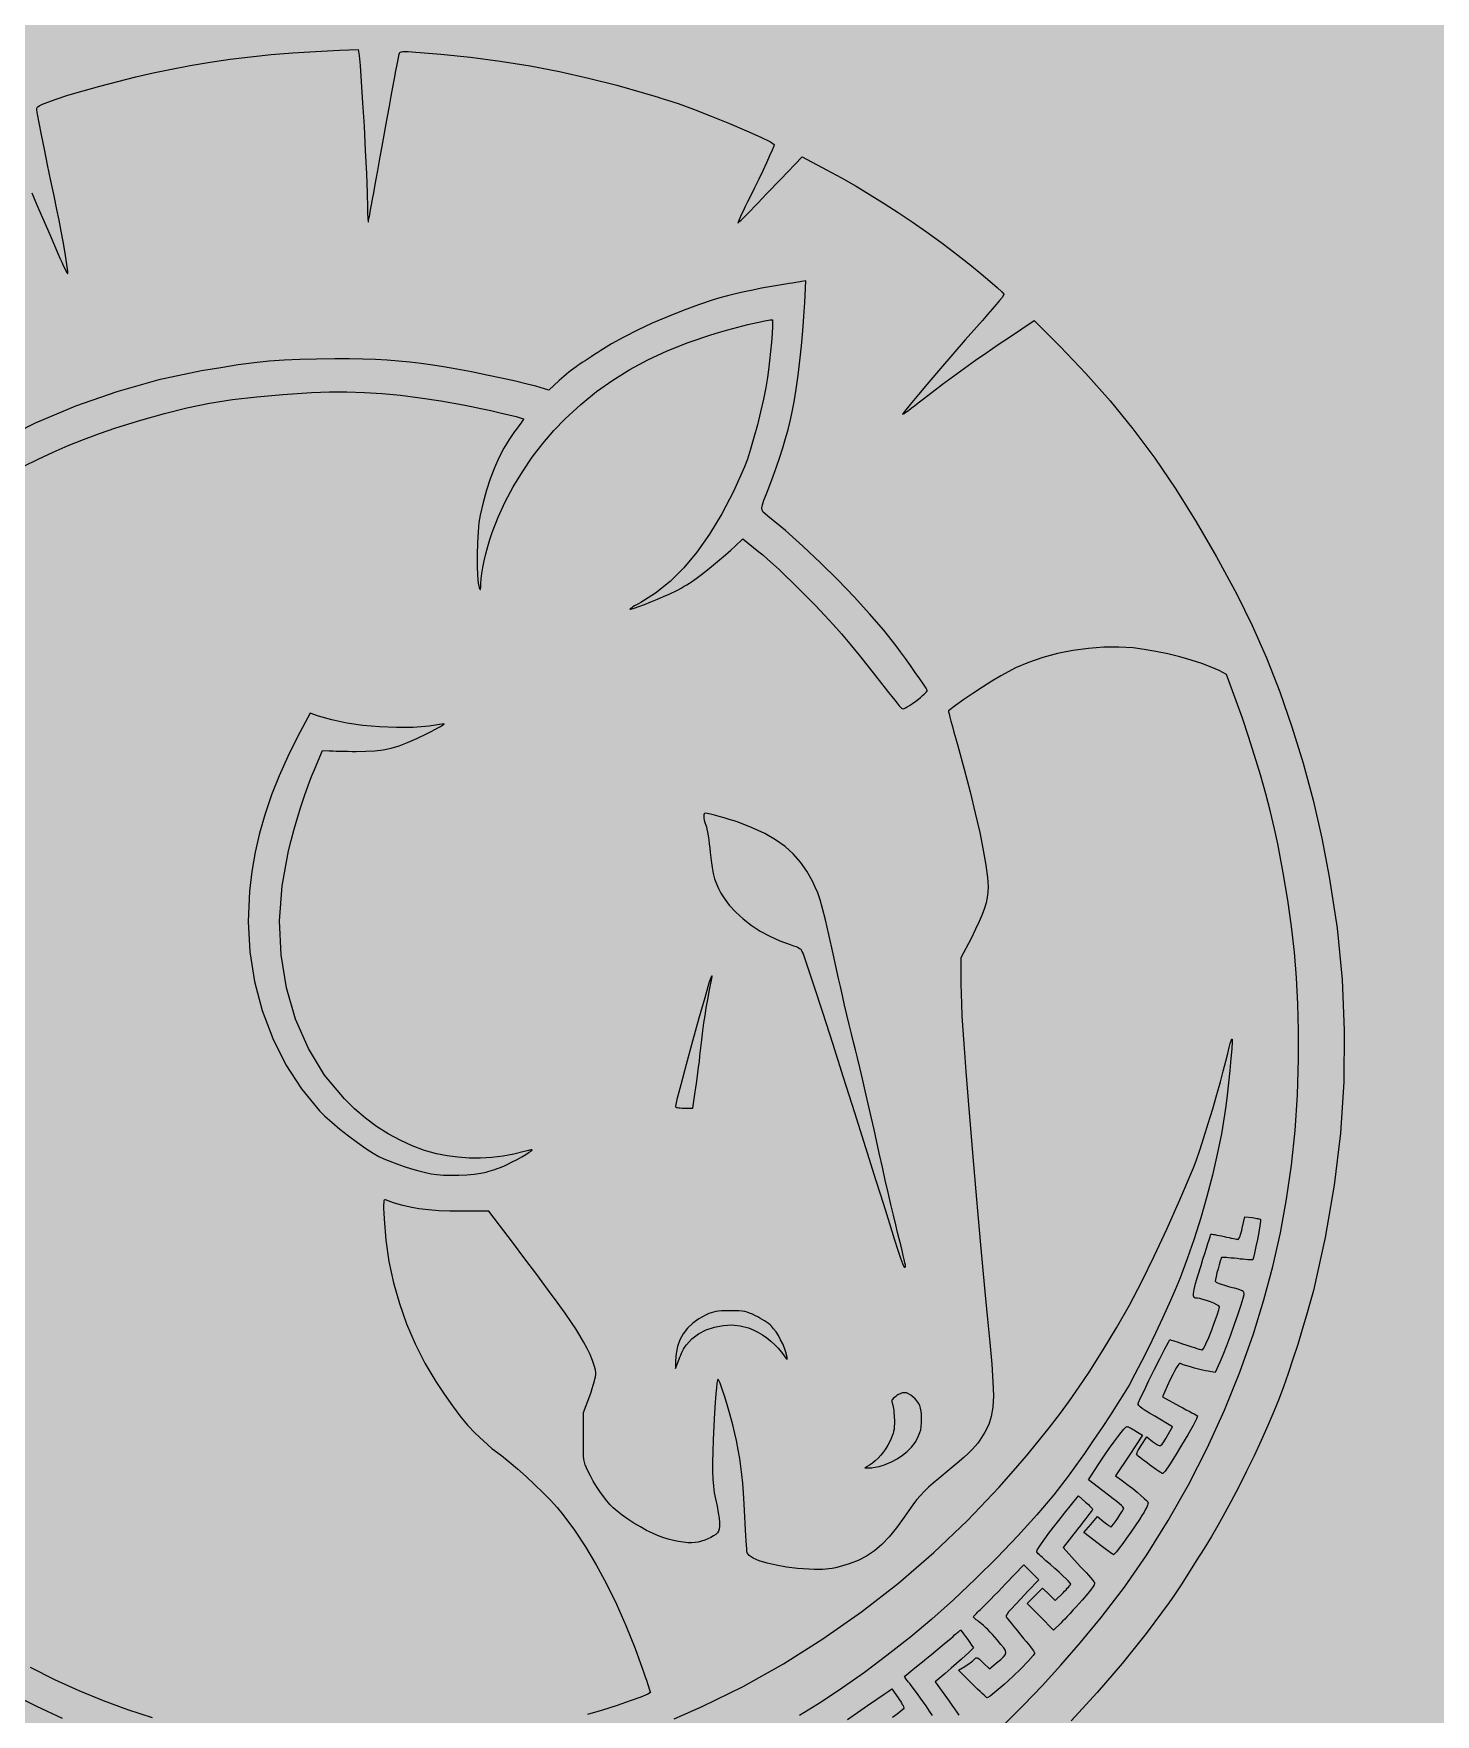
# Model space of a CAD drawing. Header units: inches. Extents: x 0.5 to 16.5, y 0.5 to 10.5.
# Drawn here: x 9.902 to 10.376, y 8.89 to 9.458 of the extents above; entities that cross this region are included whole.
import ezdxf

# ---------------------------------------------------------------- set-up
doc = ezdxf.new("R2010")
doc.units = ezdxf.units.IN
doc.header["$MEASUREMENT"] = 0
doc.layers.add('A-ELEV-FILL', color=7, linetype='Continuous')
doc.layers.add('A-ELEV-SIGN', color=7, linetype='Continuous')

# ---------------------------------------------------------------- blocks, each defined once
blk = doc.blocks.new('THA_MARK')
at = {"layer": 'A-ELEV-SIGN'}
for points in [[(-0.16177, 0.41493), (-0.15937, 0.40941), (-0.15646, 0.40266), (-0.15296, 0.39453), (-0.1488, 0.38484), (-0.1479, 0.38277), (-0.14705, 0.38086), (-0.14627, 0.37916), (-0.14558, 0.37771), (-0.14499, 0.37655), (-0.14454, 0.37572), (-0.14423, 0.37525), (-0.14409, 0.3752), (-0.1441, 0.3763), (-0.14437, 0.37864), (-0.14486, 0.38201), (-0.14555, 0.38619), (-0.14639, 0.39098), (-0.14734, 0.39616), (-0.14838, 0.40151), (-0.14946, 0.40682), (-0.15083, 0.41341), (-0.15236, 0.42089), (-0.15397, 0.42873), (-0.15553, 0.43644), (-0.15695, 0.44349), (-0.15812, 0.44938), (-0.15895, 0.45359), (-0.15932, 0.45562), (-0.15935, 0.45612), (-0.15928, 0.45655), (-0.15908, 0.45693), (-0.15872, 0.4573), (-0.15818, 0.45766), (-0.15742, 0.45806), (-0.15643, 0.4585), (-0.15518, 0.45903), (-0.1503, 0.46085), (-0.14396, 0.46292), (-0.1365, 0.46516), (-0.12825, 0.46747), (-0.11953, 0.46976), (-0.11068, 0.47195), (-0.10203, 0.47394), (-0.09391, 0.47563), (-0.08385, 0.47752), (-0.07397, 0.47918), (-0.06413, 0.48062), (-0.05419, 0.48185), (-0.04399, 0.48291), (-0.0334, 0.48379), (-0.02226, 0.48453), (-0.01044, 0.48513), (-0.00123, 0.4855), (-0.0008, 0.48245), (-0.00031, 0.47764), (0.00029, 0.46959), (0.00095, 0.45929), (0.00162, 0.44769), (0.00225, 0.43575), (0.00278, 0.42444), (0.00316, 0.41471), (0.00334, 0.40754), (0.00337, 0.40583), (0.00341, 0.4043), (0.00347, 0.40299), (0.00353, 0.40192), (0.00359, 0.40112), (0.00365, 0.40063), (0.00371, 0.40046), (0.00377, 0.40065), (0.0039, 0.40134), (0.00414, 0.4026), (0.00446, 0.40435), (0.00485, 0.40653), (0.00531, 0.40906), (0.00582, 0.41187), (0.00638, 0.41489), (0.00696, 0.41806), (0.00763, 0.42167), (0.00843, 0.42599), (0.00932, 0.43084), (0.01028, 0.43608), (0.01127, 0.44153), (0.01226, 0.44704), (0.01323, 0.45244), (0.01414, 0.45758), (0.01502, 0.46241), (0.01587, 0.46698), (0.01665, 0.47119), (0.01734, 0.47494), (0.01793, 0.47811), (0.01839, 0.48059), (0.01871, 0.4823), (0.01885, 0.4831), (0.019, 0.48358), (0.0192, 0.48395), (0.01952, 0.4842), (0.02002, 0.48436), (0.02078, 0.48444), (0.02184, 0.48444), (0.02328, 0.48438), (0.02516, 0.48426), (0.03948, 0.48321), (0.054, 0.48169), (0.06864, 0.47973), (0.08327, 0.47735), (0.09778, 0.47456), (0.11207, 0.47138), (0.12602, 0.46784), (0.13952, 0.46396), (0.14127, 0.46344), (0.143, 0.46292), (0.14466, 0.46242), (0.14622, 0.46195), (0.14762, 0.46152), (0.14883, 0.46117), (0.1498, 0.46088), (0.15047, 0.4607), (0.1561, 0.45886), (0.16367, 0.45607), (0.17235, 0.45268), (0.18132, 0.44903), (0.18974, 0.44547), (0.19678, 0.44233), (0.20161, 0.43997), (0.20341, 0.43872), (0.20313, 0.43783), (0.20234, 0.43592), (0.20112, 0.43316), (0.19956, 0.42975), (0.19773, 0.42585), (0.19573, 0.42165), (0.19363, 0.41733), (0.19152, 0.41305), (0.19025, 0.41053), (0.18909, 0.40816), (0.18804, 0.406), (0.18715, 0.40411), (0.18642, 0.40253), (0.18589, 0.40132), (0.18557, 0.40053), (0.1855, 0.40022), (0.18565, 0.40027), (0.186, 0.40053), (0.18651, 0.40097), (0.18716, 0.40157), (0.18794, 0.40231), (0.18882, 0.40316), (0.18978, 0.40412), (0.19079, 0.40515), (0.19201, 0.40644), (0.19357, 0.40808), (0.19541, 0.41), (0.19745, 0.41215), (0.19964, 0.41444), (0.20192, 0.41681), (0.20421, 0.4192), (0.20645, 0.42154), (0.21719, 0.4327), (0.22901, 0.42632), (0.23646, 0.42225), (0.24364, 0.41816), (0.25063, 0.414), (0.25751, 0.40974), (0.26434, 0.40531), (0.2712, 0.40069), (0.27818, 0.39581), (0.28535, 0.39065), (0.29014, 0.38705), (0.29522, 0.38311), (0.30032, 0.37904), (0.30517, 0.37509), (0.30947, 0.37148), (0.31297, 0.36844), (0.31536, 0.36619), (0.31639, 0.36497), (0.31616, 0.36455), (0.31541, 0.36355), (0.3142, 0.36204), (0.31256, 0.36007), (0.31057, 0.35772), (0.30827, 0.35505), (0.30572, 0.35213), (0.30297, 0.34902), (0.29733, 0.34263), (0.29128, 0.33568), (0.28519, 0.32862), (0.27941, 0.32185), (0.27429, 0.31579), (0.2702, 0.31086), (0.26748, 0.30749), (0.2665, 0.30609), (0.26669, 0.30614), (0.26726, 0.30649), (0.26815, 0.3071), (0.26933, 0.30795), (0.27075, 0.30901), (0.27237, 0.31024), (0.27416, 0.31162), (0.27607, 0.31313), (0.28106, 0.31697), (0.28621, 0.32086), (0.29151, 0.32478), (0.29691, 0.32871), (0.30239, 0.33262), (0.30792, 0.33649), (0.31346, 0.3403), (0.319, 0.34402), (0.33125, 0.35214), (0.34409, 0.33923), (0.3567, 0.32606), (0.36855, 0.31265), (0.37978, 0.29883), (0.3905, 0.28443), (0.40084, 0.26927), (0.41093, 0.25318), (0.42088, 0.236), (0.43082, 0.21755), (0.43836, 0.20224), (0.44542, 0.18621), (0.45197, 0.16953), (0.45799, 0.15227), (0.46347, 0.13448), (0.46837, 0.11623), (0.47267, 0.09758), (0.47636, 0.07861), (0.48019, 0.05329), (0.48265, 0.0281), (0.48374, 0.00295), (0.48346, -0.02224), (0.4818, -0.04753), (0.47876, -0.07302), (0.47433, -0.09877), (0.46853, -0.12487), (0.46703, -0.13056), (0.46518, -0.13704), (0.46309, -0.14406), (0.46081, -0.15136), (0.45845, -0.15866), (0.45608, -0.1657), (0.45378, -0.17222), (0.45163, -0.17796), (0.44906, -0.18439), (0.44611, -0.19132), (0.44286, -0.19862), (0.43935, -0.20615), (0.43566, -0.21378), (0.43184, -0.22138), (0.42796, -0.22882), (0.42408, -0.23597), (0.42152, -0.24046), (0.41835, -0.24582), (0.41476, -0.25173), (0.41095, -0.25788), (0.40713, -0.26393), (0.4035, -0.26957), (0.40026, -0.27447), (0.39761, -0.27832), (0.38637, -0.2935), (0.37456, -0.3083), (0.36222, -0.32264), (0.34941, -0.33648)], [(0.31689, -0.33777), (0.32602, -0.3288), (0.33512, -0.31929), (0.34438, -0.30905), (0.35398, -0.29792), (0.3641, -0.28571), (0.37556, -0.27083), (0.3866, -0.25489), (0.39713, -0.23805), (0.40706, -0.22049), (0.41631, -0.20235), (0.42479, -0.1838), (0.43241, -0.165), (0.43909, -0.14612), (0.44419, -0.12952), (0.4486, -0.11304), (0.45232, -0.09657), (0.45537, -0.08002), (0.45776, -0.06328), (0.45952, -0.04625), (0.46066, -0.02881), (0.4612, -0.01088), (0.46121, 0.00293), (0.4609, 0.0161), (0.46025, 0.02888), (0.45923, 0.04149), (0.45782, 0.05415), (0.456, 0.0671), (0.45375, 0.08057), (0.45105, 0.09478), (0.44944, 0.10225), (0.44743, 0.11055), (0.44507, 0.11945), (0.44245, 0.12873), (0.43962, 0.13817), (0.43664, 0.14754), (0.43359, 0.15662), (0.43053, 0.16519), (0.42582, 0.1781), (0.42212, 0.17999), (0.41824, 0.18174), (0.41361, 0.18347), (0.40842, 0.18516), (0.40283, 0.18674), (0.397, 0.18817), (0.39112, 0.18942), (0.38534, 0.19043), (0.37984, 0.19115), (0.37284, 0.19159), (0.3655, 0.1915), (0.35794, 0.19091), (0.35031, 0.18984), (0.34276, 0.18832), (0.33542, 0.18637), (0.32844, 0.18402), (0.32197, 0.18129), (0.31871, 0.17961), (0.31479, 0.17739), (0.31041, 0.17476), (0.30578, 0.17185), (0.30112, 0.16881), (0.29664, 0.16576), (0.29255, 0.16284), (0.28905, 0.16019), (0.2891, 0.15979), (0.28934, 0.15876), (0.28974, 0.15716), (0.2903, 0.15506), (0.29099, 0.15253), (0.29178, 0.14964), (0.29267, 0.14647), (0.29362, 0.14307), (0.29682, 0.13147), (0.29972, 0.12036), (0.30226, 0.10992), (0.30443, 0.10033), (0.30618, 0.09173), (0.30748, 0.08432), (0.30828, 0.07824), (0.30856, 0.07368), (0.30847, 0.07105), (0.30817, 0.06848), (0.30764, 0.06586), (0.30683, 0.06308), (0.30571, 0.06004), (0.30424, 0.05664), (0.3024, 0.05276), (0.30015, 0.0483), (0.29514, 0.03872), (0.29521, 0.02589), (0.29527, 0.02107), (0.29542, 0.01606), (0.29569, 0.01028), (0.29612, 0.00319), (0.29676, -0.00576), (0.29764, -0.01713), (0.2988, -0.03146), (0.30029, -0.04931), (0.30141, -0.06294), (0.30254, -0.07634), (0.30368, -0.0895), (0.30482, -0.10237), (0.30596, -0.11493), (0.3071, -0.12715), (0.30823, -0.13901), (0.30935, -0.15047), (0.31034, -0.16117), (0.31095, -0.16978), (0.31114, -0.17668), (0.31088, -0.18224), (0.31012, -0.18683), (0.30884, -0.1908), (0.307, -0.19454), (0.30457, -0.1984), (0.30344, -0.19999), (0.30224, -0.20149), (0.3008, -0.20306), (0.29896, -0.20485), (0.29655, -0.20702), (0.2934, -0.20971), (0.28936, -0.2131), (0.28426, -0.21733), (0.28157, -0.21959), (0.27924, -0.22167), (0.27716, -0.22367), (0.27525, -0.2257), (0.2734, -0.22788), (0.27152, -0.23031), (0.26949, -0.23312), (0.26722, -0.2364), (0.2635, -0.24158), (0.2599, -0.246), (0.25632, -0.24975), (0.25266, -0.25288), (0.24882, -0.25548), (0.24472, -0.25761), (0.24025, -0.25935), (0.23532, -0.26077), (0.23348, -0.26121), (0.23183, -0.26155), (0.23027, -0.26181), (0.2287, -0.26197), (0.22703, -0.26207), (0.22516, -0.26208), (0.223, -0.26204), (0.22045, -0.26193), (0.21479, -0.26152), (0.20937, -0.26086), (0.20434, -0.26), (0.19985, -0.25896), (0.19603, -0.25778), (0.19303, -0.2565), (0.19099, -0.25517), (0.19007, -0.25381), (0.18997, -0.25314), (0.18984, -0.2519), (0.1897, -0.25015), (0.18954, -0.24797), (0.18937, -0.24542), (0.18921, -0.24257), (0.18905, -0.23949), (0.18891, -0.23626), (0.18858, -0.22989), (0.18826, -0.22443), (0.18791, -0.21968), (0.1875, -0.21541), (0.18701, -0.2114), (0.18643, -0.20742), (0.18571, -0.20326), (0.18484, -0.19869), (0.18407, -0.19512), (0.18301, -0.19086), (0.18176, -0.18624), (0.18041, -0.18157), (0.17906, -0.17717), (0.1778, -0.17335), (0.17672, -0.17044), (0.17592, -0.16875), (0.17568, -0.16862), (0.17544, -0.16918), (0.17519, -0.1705), (0.17494, -0.17267), (0.17466, -0.17577), (0.17436, -0.17987), (0.17404, -0.18507), (0.17368, -0.19144), (0.17333, -0.19824), (0.1731, -0.20415), (0.17299, -0.20928), (0.17301, -0.21374), (0.17317, -0.21766), (0.17346, -0.22116), (0.1739, -0.22434), (0.17447, -0.22734), (0.17525, -0.231), (0.17582, -0.23414), (0.17621, -0.23678), (0.17641, -0.23898), (0.17643, -0.24077), (0.17627, -0.24219), (0.17593, -0.24328), (0.17542, -0.24409), (0.17463, -0.24482), (0.17354, -0.24556), (0.17224, -0.2463), (0.17077, -0.247), (0.1692, -0.24764), (0.1676, -0.24818), (0.16602, -0.2486), (0.16454, -0.24888), (0.16283, -0.249), (0.16085, -0.24894), (0.15865, -0.24872), (0.15626, -0.24833), (0.15375, -0.2478), (0.15117, -0.24712), (0.14856, -0.24632), (0.14598, -0.2454), (0.14345, -0.24429), (0.14059, -0.24285), (0.13752, -0.24114), (0.1344, -0.23926), (0.13136, -0.23729), (0.12853, -0.23533), (0.12605, -0.23346), (0.12408, -0.23176), (0.12264, -0.23028), (0.12106, -0.22839), (0.11938, -0.22619), (0.11767, -0.22376), (0.11599, -0.2212), (0.1144, -0.2186), (0.11296, -0.21604), (0.11175, -0.21363), (0.11101, -0.21203), (0.11045, -0.21067), (0.11005, -0.20937), (0.10978, -0.20792), (0.10962, -0.20615), (0.10953, -0.20384), (0.1095, -0.20082), (0.1095, -0.19688), (0.10957, -0.18492), (0.11262, -0.17672), (0.11327, -0.17489), (0.11386, -0.17313), (0.11438, -0.17145), (0.11482, -0.1699), (0.11518, -0.16849), (0.11544, -0.16725), (0.11561, -0.16621), (0.11566, -0.16541), (0.11546, -0.16381), (0.11489, -0.16172), (0.11398, -0.15922), (0.11277, -0.15642), (0.11131, -0.15338), (0.10964, -0.15019), (0.10779, -0.14695), (0.1058, -0.14373), (0.10365, -0.14053), (0.10052, -0.13609), (0.09655, -0.13058), (0.09186, -0.12416), (0.08656, -0.11699), (0.08078, -0.10925), (0.07463, -0.10109), (0.06824, -0.09268), (0.06309, -0.08593), (0.04967, -0.08593), (0.04376, -0.08586), (0.03834, -0.08562), (0.03333, -0.08522), (0.02866, -0.08464), (0.02428, -0.08387), (0.0201, -0.0829), (0.01607, -0.08173), (0.01211, -0.08035), (0.0118, -0.08027), (0.01156, -0.08041), (0.01139, -0.08084), (0.01129, -0.08162), (0.01126, -0.08282), (0.01127, -0.08451), (0.01134, -0.08676), (0.01146, -0.08963), (0.01231, -0.10015), (0.01387, -0.11064), (0.01611, -0.12104), (0.01903, -0.13129), (0.02259, -0.14134), (0.02678, -0.15112), (0.03159, -0.16059), (0.03698, -0.16969), (0.04115, -0.17602), (0.04506, -0.18161), (0.04883, -0.18657), (0.05257, -0.19102), (0.05636, -0.19508), (0.06033, -0.19886), (0.06456, -0.2025), (0.06918, -0.20609), (0.07304, -0.20912), (0.07715, -0.21257), (0.08136, -0.21631), (0.08554, -0.22022), (0.08957, -0.22417), (0.0933, -0.22803), (0.0966, -0.23166), (0.09935, -0.23495), (0.10511, -0.24274), (0.11061, -0.251), (0.11586, -0.25978), (0.1209, -0.26913), (0.12574, -0.27908), (0.13041, -0.28967), (0.13492, -0.30096), (0.1393, -0.31298), (0.13994, -0.31482), (0.14054, -0.31656), (0.14108, -0.31815), (0.14155, -0.31956), (0.14194, -0.32075), (0.14224, -0.32167), (0.14243, -0.32228), (0.14249, -0.32255), (0.14122, -0.32338), (0.13772, -0.32482), (0.13251, -0.32672), (0.12609, -0.3289), (0.11895, -0.3312), (0.1116, -0.33346)], [(-0.10244, -0.33496), (-0.11452, -0.3311), (-0.12653, -0.3267), (-0.13851, -0.32176), (-0.15047, -0.31627), (-0.16244, -0.31021)], [(-0.16608, 0.28033), (-0.15869, 0.28402), (-0.15132, 0.28745), (-0.1439, 0.29065), (-0.13632, 0.29368), (-0.12851, 0.29656), (-0.12038, 0.29935), (-0.10812, 0.30322), (-0.09658, 0.30648), (-0.08544, 0.3092), (-0.07436, 0.31144), (-0.06301, 0.31325), (-0.05108, 0.31468), (-0.03824, 0.31581), (-0.02415, 0.31668), (-0.01535, 0.31701), (-0.00675, 0.31705), (0.00184, 0.31681), (0.01057, 0.31625), (0.01962, 0.31538), (0.02917, 0.31416), (0.03937, 0.31259), (0.0504, 0.31066), (0.05453, 0.30987), (0.05915, 0.30892), (0.06396, 0.30787), (0.06865, 0.30681), (0.07292, 0.30579), (0.07644, 0.3049), (0.07893, 0.3042), (0.08006, 0.30377), (0.08002, 0.3036), (0.0798, 0.3032), (0.07941, 0.30261), (0.07889, 0.30185), (0.07824, 0.30094), (0.07748, 0.2999), (0.07663, 0.29875), (0.07571, 0.29753), (0.07296, 0.2936), (0.07038, 0.2893), (0.06798, 0.28465), (0.06575, 0.27966), (0.06369, 0.27432), (0.06183, 0.26865), (0.06015, 0.26266), (0.05867, 0.25635), (0.05813, 0.25289), (0.05772, 0.24821), (0.05744, 0.24279), (0.05731, 0.23708), (0.05731, 0.23156), (0.05746, 0.2267), (0.05777, 0.22296), (0.05823, 0.22081), (0.05847, 0.2203), (0.05866, 0.21997), (0.0588, 0.21984), (0.0589, 0.21992), (0.05897, 0.22025), (0.05901, 0.22083), (0.05902, 0.22169), (0.05903, 0.22284), (0.05916, 0.22504), (0.0595, 0.22769), (0.06003, 0.23071), (0.06071, 0.234), (0.06154, 0.23746), (0.0625, 0.241), (0.06355, 0.24453), (0.06468, 0.24793), (0.06756, 0.25538), (0.07104, 0.26292), (0.07504, 0.27044), (0.0795, 0.27782), (0.08434, 0.28496), (0.08951, 0.29175), (0.09492, 0.29808), (0.10051, 0.30384), (0.10818, 0.31085), (0.11596, 0.31718), (0.12396, 0.3229), (0.13234, 0.3281), (0.14122, 0.33285), (0.15074, 0.33723), (0.16103, 0.34131), (0.17223, 0.34518), (0.17604, 0.34633), (0.1806, 0.3476), (0.18553, 0.34889), (0.19045, 0.35013), (0.19498, 0.3512), (0.19874, 0.35203), (0.20136, 0.35252), (0.20247, 0.35257), (0.20256, 0.35158), (0.20249, 0.34919), (0.20228, 0.34575), (0.20195, 0.34157), (0.20154, 0.33699), (0.20107, 0.33234), (0.20057, 0.32795), (0.20007, 0.32415), (0.19925, 0.31926), (0.19808, 0.31352), (0.19666, 0.30727), (0.19507, 0.30085), (0.1934, 0.2946), (0.19173, 0.28886), (0.19016, 0.28398), (0.18876, 0.28028), (0.18329, 0.26811), (0.17757, 0.25706), (0.17161, 0.24712), (0.16538, 0.23826), (0.15889, 0.23048), (0.15212, 0.22377), (0.14506, 0.21811), (0.13771, 0.21349), (0.13662, 0.21287), (0.13562, 0.21229), (0.1347, 0.21176), (0.13391, 0.21129), (0.13326, 0.21088), (0.13276, 0.21056), (0.13245, 0.21034), (0.13234, 0.21022), (0.13291, 0.21025), (0.13447, 0.21071), (0.13678, 0.2115), (0.13962, 0.21255), (0.14276, 0.21377), (0.14596, 0.21507), (0.14899, 0.21636), (0.15163, 0.21755), (0.15305, 0.21822), (0.15455, 0.21897), (0.15609, 0.21977), (0.15761, 0.2206), (0.15909, 0.22144), (0.16046, 0.22225), (0.16169, 0.22302), (0.16273, 0.22371), (0.16496, 0.22528), (0.16759, 0.22725), (0.17049, 0.22951), (0.17351, 0.23194), (0.17653, 0.23445), (0.17941, 0.23691), (0.18201, 0.23922), (0.18419, 0.24126), (0.18789, 0.24474), (0.19579, 0.23843), (0.19771, 0.23688), (0.20006, 0.23484), (0.20278, 0.2324), (0.20576, 0.22964), (0.20891, 0.22666), (0.21214, 0.22355), (0.21537, 0.22038), (0.21849, 0.21726), (0.22359, 0.21203), (0.22812, 0.20728), (0.23231, 0.20272), (0.23639, 0.19811), (0.24057, 0.19316), (0.24511, 0.18761), (0.25022, 0.18121), (0.25613, 0.17368), (0.2579, 0.17138), (0.2596, 0.16921), (0.26118, 0.16722), (0.26261, 0.16544), (0.26384, 0.16393), (0.26485, 0.16273), (0.26558, 0.16191), (0.26599, 0.16149), (0.26634, 0.16129), (0.26675, 0.16122), (0.26728, 0.16132), (0.26796, 0.1616), (0.26883, 0.16209), (0.26994, 0.1628), (0.27132, 0.16375), (0.27302, 0.16497), (0.27425, 0.16593), (0.27536, 0.16683), (0.27635, 0.16767), (0.27718, 0.16842), (0.27784, 0.16908), (0.27831, 0.16962), (0.27857, 0.17005), (0.27861, 0.17034), (0.27802, 0.17134), (0.27675, 0.17328), (0.27494, 0.17593), (0.27275, 0.17908), (0.27034, 0.1825), (0.26786, 0.18596), (0.26546, 0.18926), (0.26331, 0.19217), (0.25721, 0.19985), (0.25029, 0.20794), (0.2427, 0.21628), (0.2346, 0.2247), (0.22615, 0.23304), (0.21751, 0.24115), (0.20884, 0.24885), (0.20029, 0.25598), (0.19893, 0.25704), (0.19797, 0.25792), (0.19741, 0.25883), (0.19727, 0.25998), (0.19756, 0.26158), (0.1983, 0.26384), (0.1995, 0.26698), (0.20116, 0.27121), (0.20284, 0.27561), (0.20449, 0.28019), (0.20608, 0.28488), (0.20758, 0.28956), (0.20895, 0.29414), (0.21017, 0.29854), (0.21121, 0.30265), (0.21204, 0.30638), (0.21311, 0.31212), (0.21414, 0.31847), (0.2151, 0.32529), (0.21598, 0.33241), (0.21676, 0.3397), (0.21743, 0.34701), (0.21797, 0.35418), (0.21835, 0.36106), (0.21885, 0.37165), (0.21675, 0.37128), (0.21613, 0.37118), (0.21517, 0.37102), (0.21392, 0.37082), (0.21242, 0.37059), (0.21072, 0.37032), (0.20888, 0.37003), (0.20693, 0.36972), (0.20493, 0.3694), (0.20112, 0.36876), (0.19704, 0.368), (0.19282, 0.36715), (0.18855, 0.36623), (0.18436, 0.36525), (0.18034, 0.36426), (0.17663, 0.36326), (0.17331, 0.36229), (0.16608, 0.3599), (0.15855, 0.35712), (0.15092, 0.35405), (0.14338, 0.35078), (0.13614, 0.34739), (0.12938, 0.34398), (0.12331, 0.34062), (0.11813, 0.33742), (0.11659, 0.33643), (0.115, 0.33541), (0.11339, 0.33436), (0.11182, 0.33334), (0.11033, 0.33236), (0.10897, 0.33146), (0.10778, 0.33067), (0.10682, 0.33002), (0.10589, 0.32939), (0.10483, 0.32862), (0.10366, 0.32773), (0.10243, 0.32676), (0.10117, 0.32573), (0.09992, 0.32468), (0.09872, 0.32363), (0.09761, 0.32263), (0.09253, 0.31791), (0.08615, 0.3198), (0.08187, 0.3209), (0.07611, 0.32225), (0.06932, 0.32376), (0.06196, 0.32532), (0.05445, 0.32684), (0.04725, 0.32823), (0.04079, 0.3294), (0.03553, 0.33024), (0.02977, 0.33104), (0.02418, 0.3317), (0.01866, 0.33224), (0.01305, 0.33266), (0.00725, 0.33297), (0.00111, 0.33317), (-0.0055, 0.33327), (-0.01269, 0.33328), (-0.02179, 0.33323), (-0.02998, 0.33303), (-0.0376, 0.33267), (-0.04496, 0.33211), (-0.05239, 0.33132), (-0.06021, 0.33029), (-0.06875, 0.32897), (-0.07832, 0.32734), (-0.09934, 0.32291), (-0.12001, 0.31713), (-0.14026, 0.31005), (-0.16003, 0.30167), (-0.17926, 0.29203)], [(-0.17175, -0.32301), (-0.15937, -0.32929), (-0.14681, -0.33513)], [(0.15423, -0.33552), (0.16788, -0.32951), (0.18805, -0.31959), (0.20791, -0.30846), (0.22735, -0.29623), (0.24624, -0.28298), (0.26447, -0.26879), (0.28192, -0.25377), (0.29846, -0.23798), (0.314, -0.22154), (0.32106, -0.21356), (0.32742, -0.20617), (0.33322, -0.1992), (0.33859, -0.19249), (0.34364, -0.18588), (0.34851, -0.1792), (0.35333, -0.17228), (0.35823, -0.16497), (0.36518, -0.1541), (0.37175, -0.14319), (0.37805, -0.13203), (0.3842, -0.12039), (0.39031, -0.10804), (0.3965, -0.09476), (0.40288, -0.08034), (0.40957, -0.06454), (0.41087, -0.06104), (0.41262, -0.05592), (0.41465, -0.04964), (0.41684, -0.04267), (0.41904, -0.03545), (0.4211, -0.02847), (0.42287, -0.02218), (0.42422, -0.01704), (0.42546, -0.01208), (0.42642, -0.00825), (0.42715, -0.00541), (0.42767, -0.00343), (0.42804, -0.00216), (0.42829, -0.00146), (0.42845, -0.0012), (0.42857, -0.00123), (0.42859, -0.00258), (0.42837, -0.00595), (0.42796, -0.0108), (0.4274, -0.0166), (0.42676, -0.02279), (0.42609, -0.02886), (0.42545, -0.03425), (0.42487, -0.03843), (0.4233, -0.04782), (0.42129, -0.0578), (0.41889, -0.06815), (0.41616, -0.07869), (0.41316, -0.0892), (0.40993, -0.09949), (0.40654, -0.10934), (0.40305, -0.11856), (0.40055, -0.1246), (0.39763, -0.13133), (0.39438, -0.13849), (0.39095, -0.1458), (0.38746, -0.15301), (0.38404, -0.15985), (0.3808, -0.16606), (0.37788, -0.17136), (0.37555, -0.1753), (0.37244, -0.18029), (0.36873, -0.18604), (0.36462, -0.19228), (0.3603, -0.1987), (0.35595, -0.20503), (0.35176, -0.21097), (0.34793, -0.21624), (0.3409, -0.22529), (0.33254, -0.23514), (0.32314, -0.24552), (0.31299, -0.25614), (0.30236, -0.2667), (0.29155, -0.27693), (0.28083, -0.28653), (0.27049, -0.29521), (0.25878, -0.30444), (0.2477, -0.31277), (0.23699, -0.32034), (0.22641, -0.32732), (0.21572, -0.33386)], [(0.28116, -0.33387), (0.27975, -0.33173), (0.27802, -0.3292), (0.27611, -0.32646), (0.27416, -0.32372), (0.27231, -0.32119), (0.2707, -0.31907), (0.27002, -0.31822), (0.26939, -0.31741), (0.26882, -0.31667), (0.26834, -0.31602), (0.26794, -0.31547), (0.26765, -0.31504), (0.26748, -0.31476), (0.26744, -0.31465), (0.26769, -0.31444), (0.26835, -0.3139), (0.26937, -0.31305), (0.27072, -0.31195), (0.27235, -0.31062), (0.27421, -0.3091), (0.27626, -0.30743), (0.27846, -0.30566), (0.28071, -0.30383), (0.28292, -0.30202), (0.28502, -0.30028), (0.28697, -0.29866), (0.2887, -0.2972), (0.29017, -0.29595), (0.29132, -0.29496), (0.2921, -0.29427), (0.29266, -0.29377), (0.29319, -0.29332), (0.29369, -0.29291), (0.29414, -0.29257), (0.29452, -0.29229), (0.29482, -0.29209), (0.29503, -0.29197), (0.29514, -0.29195), (0.29568, -0.29262), (0.2965, -0.29372), (0.29751, -0.29508), (0.29858, -0.29656), (0.2996, -0.29801), (0.30047, -0.29926), (0.30108, -0.30017), (0.30131, -0.30058), (0.30105, -0.30098), (0.3003, -0.30177), (0.2991, -0.30292), (0.29747, -0.30441), (0.29545, -0.30622), (0.29308, -0.3083), (0.29037, -0.31064), (0.28738, -0.3132), (0.28252, -0.31726), (0.28941, -0.32683), (0.29078, -0.32875), (0.29206, -0.33056), (0.2932, -0.33222), (0.29419, -0.33368)], [(0.23937, -0.33587), (0.24427, -0.33245), (0.24927, -0.32898), (0.25382, -0.32583), (0.25738, -0.3234), (0.25939, -0.32204), (0.26128, -0.32081), (0.26425, -0.32516), (0.26486, -0.32605), (0.26542, -0.3269), (0.26592, -0.3277), (0.26636, -0.32842), (0.26672, -0.32904), (0.26699, -0.32954), (0.26716, -0.3299), (0.26722, -0.33009), (0.26679, -0.33071), (0.26561, -0.33177), (0.2638, -0.33318), (0.26153, -0.33484)]]:
    blk.add_lwpolyline(points, dxfattribs=at)
for points in [[(0.06164, -0.06664), (0.0626, -0.06637), (0.06367, -0.06605), (0.06481, -0.06568), (0.06599, -0.06529), (0.06717, -0.06488), (0.06831, -0.06447), (0.06938, -0.06406), (0.07034, -0.06367), (0.07229, -0.06279), (0.07454, -0.06167), (0.0769, -0.06042), (0.07921, -0.05915), (0.08127, -0.05794), (0.08292, -0.05691), (0.08398, -0.05615), (0.08426, -0.05577), (0.08414, -0.05573), (0.08388, -0.05575), (0.0835, -0.0558), (0.08302, -0.05588), (0.08246, -0.056), (0.08183, -0.05614), (0.08114, -0.05631), (0.08042, -0.05649), (0.07535, -0.0578), (0.07002, -0.05877), (0.06452, -0.05942), (0.05894, -0.05974), (0.05335, -0.05972), (0.04783, -0.05937), (0.04247, -0.05868), (0.03735, -0.05765), (0.03131, -0.05596), (0.0253, -0.05374), (0.01935, -0.05101), (0.01351, -0.04781), (0.00781, -0.04414), (0.00229, -0.04005), (-0.00301, -0.03555), (-0.00805, -0.03067), (-0.01775, -0.01897), (-0.02575, -0.00581), (-0.03202, 0.00858), (-0.0365, 0.02398), (-0.03914, 0.04019), (-0.0399, 0.05696), (-0.03871, 0.0741), (-0.03553, 0.09137), (-0.03425, 0.0965), (-0.03276, 0.10193), (-0.03113, 0.10751), (-0.02941, 0.11306), (-0.02764, 0.11843), (-0.02589, 0.12344), (-0.0242, 0.12794), (-0.02263, 0.13176), (-0.01878, 0.14068), (-0.01559, 0.14054), (-0.01472, 0.14051), (-0.01352, 0.14047), (-0.01202, 0.14043), (-0.0103, 0.14039), (-0.0084, 0.14035), (-0.00637, 0.14031), (-0.00428, 0.14028), (-0.00218, 0.14025), (0.00259, 0.14029), (0.00691, 0.14055), (0.01097, 0.14107), (0.0149, 0.14189), (0.01888, 0.14305), (0.02305, 0.1446), (0.02759, 0.14658), (0.03263, 0.14902), (0.03463, 0.15004), (0.03642, 0.15098), (0.03797, 0.15181), (0.03924, 0.15252), (0.0402, 0.15308), (0.04082, 0.15349), (0.04106, 0.15371), (0.0409, 0.15373), (0.03365, 0.15267), (0.0258, 0.15208), (0.01759, 0.15195), (0.00925, 0.15227), (0.00101, 0.15301), (-0.0069, 0.15416), (-0.01425, 0.15572), (-0.02081, 0.15765), (-0.02487, 0.15903), (-0.03104, 0.14735), (-0.03585, 0.13778), (-0.04011, 0.1283), (-0.04383, 0.11888), (-0.04703, 0.10948), (-0.04971, 0.10008), (-0.05188, 0.09063), (-0.05356, 0.08112), (-0.05475, 0.0715), (-0.05542, 0.05662), (-0.05455, 0.04174), (-0.05219, 0.02706), (-0.0484, 0.01278), (-0.04326, -0.00091), (-0.03682, -0.01381), (-0.02915, -0.02573), (-0.0203, -0.03648), (-0.01768, -0.03906), (-0.01424, -0.04212), (-0.01023, -0.04545), (-0.00593, -0.04884), (-0.00159, -0.0521), (0.00252, -0.05501), (0.00613, -0.05739), (0.00899, -0.05903), (0.01134, -0.06011), (0.01431, -0.06131), (0.0177, -0.06257), (0.02134, -0.06381), (0.02504, -0.06499), (0.02861, -0.06604), (0.03188, -0.0669), (0.03466, -0.06751), (0.03745, -0.0679), (0.04077, -0.06813), (0.04446, -0.06822), (0.04831, -0.06817), (0.05215, -0.06798), (0.05577, -0.06766), (0.059, -0.06721), (0.06164, -0.06664)], [(0.26795, -0.11276), (0.26787, -0.11231), (0.26764, -0.11126), (0.26728, -0.10969), (0.26681, -0.10766), (0.26623, -0.10524), (0.26556, -0.10249), (0.26482, -0.09949), (0.26403, -0.0963), (0.26311, -0.09254), (0.26201, -0.0879), (0.26076, -0.08256), (0.25941, -0.07671), (0.258, -0.07054), (0.25657, -0.06421), (0.25516, -0.05792), (0.25381, -0.05185), (0.25245, -0.04576), (0.25102, -0.03941), (0.24956, -0.033), (0.24811, -0.02671), (0.24672, -0.02073), (0.24542, -0.01525), (0.24427, -0.01045), (0.24329, -0.00653), (0.24234, -0.00281), (0.2413, 0.0014), (0.2402, 0.00594), (0.23908, 0.01068), (0.23797, 0.01546), (0.2369, 0.02015), (0.23591, 0.02459), (0.23503, 0.02864), (0.23237, 0.04068), (0.23024, 0.05015), (0.22852, 0.05747), (0.22711, 0.06305), (0.22589, 0.06732), (0.22474, 0.07068), (0.22354, 0.07355), (0.22219, 0.07636), (0.21941, 0.08137), (0.21629, 0.08586), (0.21274, 0.08988), (0.20867, 0.0935), (0.20402, 0.09679), (0.19868, 0.09982), (0.19259, 0.10266), (0.18564, 0.10537), (0.18361, 0.10606), (0.18127, 0.1068), (0.17878, 0.10755), (0.17629, 0.10827), (0.17396, 0.1089), (0.17196, 0.1094), (0.17043, 0.10974), (0.16954, 0.10986), (0.16914, 0.10976), (0.16886, 0.10947), (0.16871, 0.109), (0.16867, 0.10834), (0.16876, 0.1075), (0.16897, 0.1065), (0.16931, 0.10532), (0.16976, 0.10399), (0.17002, 0.10314), (0.17029, 0.10195), (0.17058, 0.10047), (0.17088, 0.09875), (0.17116, 0.09684), (0.17144, 0.09481), (0.1717, 0.0927), (0.17194, 0.09057), (0.17234, 0.08663), (0.17281, 0.08322), (0.17337, 0.08023), (0.17406, 0.07757), (0.1749, 0.07512), (0.17593, 0.0728), (0.17718, 0.07049), (0.17868, 0.06809), (0.18127, 0.06457), (0.18441, 0.06114), (0.18805, 0.05786), (0.1921, 0.05477), (0.19652, 0.05192), (0.20123, 0.04935), (0.20616, 0.04711), (0.21124, 0.04525), (0.21289, 0.04471), (0.21416, 0.04425), (0.21514, 0.04383), (0.21586, 0.0434), (0.21641, 0.04292), (0.21683, 0.04233), (0.21719, 0.0416), (0.21755, 0.04068), (0.21958, 0.03474), (0.22283, 0.02489), (0.22704, 0.01195), (0.23195, -0.00326), (0.2373, -0.01995), (0.24283, -0.03729), (0.24827, -0.05448), (0.25337, -0.0707), (0.25703, -0.08243), (0.26002, -0.09192), (0.26238, -0.09938), (0.2642, -0.10501), (0.26555, -0.10903), (0.26648, -0.11165), (0.26706, -0.11306), (0.26737, -0.11349), (0.2675, -0.11347), (0.26761, -0.11344), (0.26771, -0.11337), (0.26779, -0.11329), (0.26786, -0.11318), (0.26791, -0.11306), (0.26794, -0.11292), (0.26795, -0.11276)], [(0.16454, -0.02712), (0.16483, -0.02526), (0.16515, -0.02304), (0.16549, -0.02055), (0.16584, -0.01788), (0.1662, -0.01509), (0.16654, -0.01227), (0.16686, -0.00951), (0.16715, -0.00689), (0.16775, -0.00159), (0.16829, 0.00285), (0.1688, 0.00676), (0.16933, 0.01042), (0.16994, 0.01413), (0.17067, 0.01821), (0.17156, 0.02294), (0.17266, 0.02864), (0.17273, 0.02908), (0.17277, 0.02942), (0.17278, 0.02966), (0.17275, 0.0298), (0.17269, 0.02983), (0.1726, 0.02978), (0.17247, 0.02962), (0.1723, 0.02937), (0.17128, 0.02628), (0.16917, 0.01905), (0.16635, 0.00907), (0.16321, -0.00229), (0.1601, -0.01368), (0.15742, -0.02371), (0.15553, -0.03102), (0.15482, -0.03423), (0.15488, -0.03446), (0.15505, -0.03465), (0.15535, -0.03481), (0.15579, -0.03494), (0.15638, -0.03504), (0.15712, -0.03511), (0.15802, -0.03516), (0.1591, -0.03517), (0.16331, -0.03517), (0.16454, -0.02712)], [(0.38796, -0.21059), (0.38679, -0.2097), (0.38567, -0.20886), (0.38464, -0.20807), (0.38372, -0.20737), (0.38294, -0.20676), (0.38231, -0.20627), (0.38188, -0.20592), (0.38165, -0.20573), (0.3816, -0.20554), (0.38167, -0.2052), (0.38183, -0.20472), (0.38209, -0.20413), (0.38243, -0.20345), (0.38284, -0.20269), (0.38331, -0.20187), (0.38383, -0.20102), (0.38658, -0.19688), (0.38949, -0.19906), (0.39084, -0.20008), (0.39187, -0.20078), (0.39269, -0.20111), (0.3934, -0.20102), (0.39411, -0.20044), (0.39493, -0.19934), (0.39596, -0.19767), (0.39732, -0.19536), (0.3992, -0.19195), (0.39057, -0.18673), (0.38791, -0.18512), (0.38587, -0.18385), (0.38437, -0.18285), (0.38334, -0.18207), (0.38271, -0.18145), (0.38241, -0.18092), (0.38238, -0.18043), (0.38252, -0.17991), (0.3834, -0.17794), (0.38523, -0.17414), (0.38768, -0.16915), (0.39044, -0.16362), (0.39317, -0.1582), (0.39555, -0.15353), (0.39726, -0.15026), (0.39797, -0.14902), (0.39818, -0.14907), (0.39866, -0.14922), (0.3994, -0.14946), (0.40035, -0.14977), (0.4015, -0.15015), (0.40279, -0.15058), (0.40421, -0.15105), (0.40573, -0.15156), (0.40726, -0.15206), (0.40871, -0.15254), (0.41007, -0.15297), (0.41129, -0.15334), (0.41233, -0.15366), (0.41316, -0.15389), (0.41375, -0.15404), (0.41407, -0.1541), (0.41466, -0.15327), (0.41571, -0.15106), (0.41706, -0.14791), (0.41854, -0.14423), (0.41998, -0.14046), (0.42122, -0.13703), (0.42208, -0.13435), (0.42241, -0.13285), (0.42204, -0.13242), (0.42104, -0.13184), (0.41959, -0.13116), (0.41786, -0.13046), (0.41601, -0.12979), (0.41421, -0.12924), (0.41264, -0.12886), (0.41146, -0.12872), (0.41051, -0.12862), (0.40986, -0.12829), (0.40953, -0.12756), (0.40954, -0.12629), (0.40989, -0.1243), (0.41062, -0.12146), (0.41174, -0.11759), (0.41327, -0.11255), (0.4142, -0.1095), (0.41509, -0.10665), (0.4159, -0.10405), (0.41662, -0.10179), (0.41723, -0.0999), (0.4177, -0.09846), (0.418, -0.09753), (0.41813, -0.09717), (0.41831, -0.09715), (0.41872, -0.09718), (0.41934, -0.09726), (0.42013, -0.0974), (0.42108, -0.09758), (0.42216, -0.09779), (0.42333, -0.09805), (0.42458, -0.09833), (0.42584, -0.0986), (0.42705, -0.09885), (0.42817, -0.09909), (0.42918, -0.09929), (0.43005, -0.09947), (0.43075, -0.0996), (0.43126, -0.09968), (0.43154, -0.09971), (0.43173, -0.0996), (0.43194, -0.09928), (0.43219, -0.09877), (0.43245, -0.0981), (0.43273, -0.09728), (0.43301, -0.09634), (0.4333, -0.09531), (0.43358, -0.0942), (0.43488, -0.08861), (0.43858, -0.08905), (0.4393, -0.08916), (0.44, -0.08928), (0.44064, -0.0894), (0.44123, -0.08951), (0.44173, -0.08963), (0.44213, -0.08973), (0.44241, -0.08983), (0.44257, -0.08992), (0.44253, -0.09085), (0.4422, -0.09308), (0.44166, -0.09619), (0.441, -0.09974), (0.44029, -0.10329), (0.43962, -0.10643), (0.43907, -0.10871), (0.43872, -0.10972), (0.43852, -0.10978), (0.43803, -0.1098), (0.4373, -0.10979), (0.43635, -0.10974), (0.43522, -0.10965), (0.43393, -0.10953), (0.43253, -0.10939), (0.43104, -0.10921), (0.42955, -0.10905), (0.42814, -0.10891), (0.42686, -0.1088), (0.42573, -0.1087), (0.42478, -0.10863), (0.42404, -0.1086), (0.42356, -0.10859), (0.42335, -0.10863), (0.42311, -0.10921), (0.42271, -0.11047), (0.4222, -0.1122), (0.42166, -0.11419), (0.42112, -0.1162), (0.42067, -0.11802), (0.42035, -0.11944), (0.42023, -0.12023), (0.42036, -0.12045), (0.42073, -0.12071), (0.42133, -0.12102), (0.42215, -0.12137), (0.42318, -0.12174), (0.42439, -0.12214), (0.42578, -0.12256), (0.42734, -0.12299), (0.42962, -0.12359), (0.43134, -0.12408), (0.43259, -0.12449), (0.43343, -0.12487), (0.43395, -0.12527), (0.43421, -0.12572), (0.4343, -0.12628), (0.4343, -0.12698), (0.43389, -0.12875), (0.43288, -0.13204), (0.43141, -0.13644), (0.42964, -0.14152), (0.42771, -0.14685), (0.42578, -0.15202), (0.42398, -0.15661), (0.42248, -0.16019), (0.42023, -0.16512), (0.41682, -0.16461), (0.41554, -0.16438), (0.41393, -0.16402), (0.41209, -0.16357), (0.41013, -0.16305), (0.40816, -0.16249), (0.40626, -0.16192), (0.40455, -0.16136), (0.40312, -0.16084), (0.40275, -0.16083), (0.40231, -0.16109), (0.40179, -0.1617), (0.40114, -0.16271), (0.40034, -0.16417), (0.39935, -0.16614), (0.39813, -0.16869), (0.39666, -0.17186), (0.39427, -0.17723), (0.40268, -0.18173), (0.40439, -0.18263), (0.40599, -0.18349), (0.40746, -0.18429), (0.40877, -0.18499), (0.40986, -0.18558), (0.41071, -0.18605), (0.41128, -0.18637), (0.41153, -0.18651), (0.41105, -0.18792), (0.40933, -0.19124), (0.40674, -0.19581), (0.40369, -0.201), (0.40055, -0.20615), (0.39771, -0.21062), (0.39556, -0.21376), (0.39449, -0.21494), (0.39424, -0.21485), (0.39376, -0.2146), (0.39311, -0.21419), (0.39229, -0.21366), (0.39133, -0.21302), (0.39028, -0.21228), (0.38914, -0.21146), (0.38796, -0.21059)], [(0.16019, -0.15156), (0.16291, -0.14865), (0.1662, -0.14621), (0.16993, -0.14427), (0.17398, -0.14286), (0.1782, -0.14202), (0.18247, -0.14179), (0.18666, -0.1422), (0.19065, -0.14329), (0.193, -0.14426), (0.19532, -0.14542), (0.19758, -0.14675), (0.19974, -0.14822), (0.20177, -0.14982), (0.20365, -0.15151), (0.20534, -0.15328), (0.20682, -0.15511), (0.20787, -0.15652), (0.20866, -0.15756), (0.20922, -0.15824), (0.20958, -0.15858), (0.20976, -0.15861), (0.2098, -0.15835), (0.20973, -0.1578), (0.20957, -0.157), (0.20911, -0.15519), (0.20842, -0.15321), (0.20755, -0.15114), (0.20653, -0.14906), (0.20541, -0.14706), (0.20425, -0.14523), (0.20308, -0.14366), (0.20196, -0.14242), (0.2013, -0.14182), (0.20048, -0.14117), (0.19954, -0.14049), (0.19851, -0.13979), (0.19743, -0.13911), (0.19633, -0.13844), (0.19524, -0.13783), (0.1942, -0.13727), (0.19262, -0.13653), (0.19129, -0.13595), (0.19008, -0.13553), (0.18888, -0.13523), (0.18755, -0.13504), (0.18599, -0.13494), (0.18406, -0.13489), (0.18165, -0.13488), (0.17934, -0.13489), (0.17746, -0.13494), (0.17591, -0.13504), (0.1746, -0.13521), (0.17343, -0.13545), (0.17231, -0.1358), (0.17114, -0.13625), (0.16983, -0.13684), (0.16635, -0.13873), (0.16332, -0.14091), (0.16073, -0.14338), (0.15861, -0.14611), (0.15696, -0.1491), (0.15578, -0.15233), (0.15509, -0.15579), (0.15489, -0.15946), (0.15489, -0.16316), (0.15656, -0.15867), (0.15694, -0.15769), (0.15737, -0.15669), (0.15784, -0.15568), (0.15832, -0.1547), (0.15881, -0.15378), (0.1593, -0.15292), (0.15976, -0.15218), (0.16019, -0.15156)], [(0.25801, -0.21044), (0.26103, -0.20917), (0.26385, -0.20765), (0.26645, -0.20591), (0.26879, -0.20397), (0.27085, -0.20186), (0.27261, -0.19961), (0.27402, -0.19724), (0.27505, -0.19478), (0.27543, -0.19337), (0.27569, -0.19169), (0.27584, -0.18986), (0.27588, -0.18794), (0.2758, -0.18605), (0.27562, -0.18428), (0.27532, -0.18271), (0.27491, -0.18144), (0.27433, -0.18027), (0.27356, -0.17913), (0.27264, -0.17807), (0.27161, -0.17711), (0.27053, -0.1763), (0.26944, -0.17567), (0.2684, -0.17527), (0.26744, -0.17513), (0.267, -0.17516), (0.2665, -0.17527), (0.26595, -0.17543), (0.26538, -0.17565), (0.2648, -0.17592), (0.26423, -0.17623), (0.26368, -0.17657), (0.26316, -0.17694), (0.26244, -0.17751), (0.26189, -0.17799), (0.26151, -0.17841), (0.26128, -0.17881), (0.26118, -0.17921), (0.2612, -0.17965), (0.26134, -0.18017), (0.26157, -0.18078), (0.26173, -0.1813), (0.26188, -0.18201), (0.26201, -0.18287), (0.26214, -0.18387), (0.26224, -0.18497), (0.26233, -0.18614), (0.2624, -0.18734), (0.26244, -0.18854), (0.26244, -0.19028), (0.2624, -0.19175), (0.2623, -0.19301), (0.26211, -0.19415), (0.26183, -0.19525), (0.26144, -0.19638), (0.26092, -0.19763), (0.26026, -0.19906), (0.2593, -0.20086), (0.25822, -0.20261), (0.25703, -0.20428), (0.25577, -0.20586), (0.25443, -0.20732), (0.25304, -0.20864), (0.25162, -0.20981), (0.25018, -0.2108), (0.24801, -0.21211), (0.25069, -0.21211), (0.25132, -0.21207), (0.25209, -0.21197), (0.25297, -0.21181), (0.25394, -0.2116), (0.25496, -0.21135), (0.256, -0.21107), (0.25703, -0.21076), (0.25801, -0.21044)], [(0.36273, -0.24931), (0.35562, -0.24394), (0.35903, -0.23996), (0.36244, -0.23604), (0.36555, -0.23858), (0.36617, -0.23908), (0.36677, -0.23956), (0.36733, -0.23999), (0.36784, -0.24036), (0.36828, -0.24068), (0.36863, -0.24091), (0.36889, -0.24106), (0.36904, -0.24112), (0.36943, -0.24075), (0.37019, -0.23979), (0.3712, -0.23842), (0.37232, -0.23683), (0.37341, -0.23521), (0.37436, -0.23374), (0.37502, -0.23263), (0.37527, -0.23205), (0.37517, -0.23175), (0.37482, -0.23131), (0.37417, -0.23068), (0.3732, -0.22983), (0.37183, -0.22872), (0.37004, -0.22731), (0.36777, -0.22556), (0.36497, -0.22342), (0.35787, -0.21806), (0.36302, -0.21015), (0.36569, -0.20618), (0.36816, -0.2026), (0.37039, -0.19947), (0.37234, -0.19682), (0.37401, -0.19469), (0.37535, -0.19311), (0.37633, -0.19214), (0.37694, -0.19181), (0.37717, -0.19185), (0.37753, -0.19198), (0.37799, -0.19219), (0.37854, -0.19246), (0.37915, -0.19278), (0.37982, -0.19315), (0.38051, -0.19355), (0.38122, -0.19398), (0.38455, -0.19608), (0.37796, -0.20602), (0.37128, -0.21595), (0.37339, -0.21748), (0.37534, -0.21892), (0.37749, -0.22057), (0.37969, -0.22232), (0.38182, -0.22407), (0.38375, -0.2257), (0.38536, -0.22711), (0.38652, -0.2282), (0.38709, -0.22886), (0.38721, -0.22925), (0.38718, -0.22977), (0.38698, -0.23046), (0.3866, -0.23135), (0.38603, -0.23245), (0.38524, -0.23382), (0.38422, -0.23546), (0.38296, -0.23742), (0.38085, -0.24061), (0.37873, -0.24373), (0.37667, -0.24667), (0.37476, -0.24933), (0.37309, -0.25158), (0.37172, -0.25333), (0.37075, -0.25444), (0.37027, -0.25482), (0.37004, -0.25469), (0.36955, -0.25435), (0.36882, -0.25383), (0.36788, -0.25315), (0.36678, -0.25234), (0.36553, -0.25142), (0.36417, -0.2504), (0.36273, -0.24931)], [(0.3343, -0.28535), (0.32777, -0.27883), (0.33162, -0.27505), (0.33539, -0.27128), (0.33851, -0.27433), (0.34162, -0.27737), (0.3454, -0.27353), (0.34616, -0.27275), (0.34687, -0.27201), (0.34751, -0.27131), (0.34807, -0.27069), (0.34853, -0.27015), (0.34887, -0.26972), (0.34909, -0.26941), (0.34917, -0.26925), (0.34889, -0.26878), (0.3481, -0.26789), (0.34688, -0.26666), (0.3453, -0.26516), (0.34345, -0.26345), (0.3414, -0.2616), (0.33921, -0.2597), (0.33698, -0.2578), (0.33608, -0.25701), (0.33524, -0.25626), (0.33448, -0.25554), (0.33381, -0.25489), (0.33326, -0.25431), (0.33284, -0.25383), (0.33258, -0.25346), (0.33249, -0.25323), (0.33276, -0.25252), (0.33354, -0.2512), (0.33477, -0.24934), (0.33641, -0.24702), (0.33841, -0.24429), (0.34072, -0.24124), (0.34328, -0.23794), (0.34605, -0.23445), (0.35294, -0.22589), (0.35649, -0.22893), (0.3572, -0.22955), (0.35786, -0.23015), (0.35845, -0.23072), (0.35896, -0.23124), (0.35937, -0.23169), (0.35967, -0.23207), (0.35985, -0.23237), (0.3599, -0.23256), (0.3597, -0.23285), (0.35924, -0.23349), (0.35855, -0.23442), (0.35765, -0.23561), (0.35657, -0.23703), (0.35535, -0.23863), (0.35401, -0.24037), (0.35257, -0.2422), (0.3454, -0.25127), (0.35257, -0.2591), (0.35402, -0.26069), (0.35541, -0.26221), (0.35671, -0.26363), (0.35788, -0.26493), (0.35889, -0.26606), (0.3597, -0.26698), (0.36029, -0.26767), (0.36062, -0.26809), (0.36084, -0.26849), (0.36087, -0.26898), (0.36066, -0.26961), (0.36019, -0.27045), (0.3594, -0.27156), (0.35826, -0.27301), (0.35672, -0.27485), (0.35475, -0.27716), (0.3533, -0.27879), (0.3518, -0.28045), (0.3503, -0.2821), (0.34885, -0.28367), (0.34748, -0.28514), (0.34623, -0.28645), (0.34516, -0.28755), (0.34431, -0.2884), (0.34075, -0.29188), (0.3343, -0.28535)], [(0.30073, -0.31835), (0.29398, -0.3116), (0.29717, -0.30972), (0.29783, -0.30929), (0.29851, -0.30885), (0.29917, -0.30839), (0.2998, -0.30794), (0.30039, -0.3075), (0.3009, -0.30709), (0.30134, -0.30671), (0.30167, -0.30638), (0.30213, -0.30591), (0.30251, -0.30559), (0.30287, -0.30544), (0.30325, -0.30548), (0.30372, -0.30573), (0.30431, -0.30621), (0.30508, -0.30693), (0.30609, -0.3079), (0.30921, -0.31095), (0.31276, -0.30798), (0.31474, -0.30632), (0.31615, -0.30504), (0.31701, -0.30398), (0.3173, -0.303), (0.31705, -0.30193), (0.31624, -0.30062), (0.31488, -0.29892), (0.31298, -0.29666), (0.31188, -0.29537), (0.31073, -0.29408), (0.30955, -0.29283), (0.30839, -0.29163), (0.30728, -0.29054), (0.30625, -0.28958), (0.30533, -0.28878), (0.30457, -0.28818), (0.30391, -0.2877), (0.30329, -0.28723), (0.30274, -0.28679), (0.30226, -0.28639), (0.30186, -0.28605), (0.30156, -0.28576), (0.30137, -0.28555), (0.30131, -0.28542), (0.30137, -0.2853), (0.30157, -0.28505), (0.30189, -0.28469), (0.30231, -0.28424), (0.30282, -0.2837), (0.30342, -0.28311), (0.30407, -0.28247), (0.30479, -0.2818), (0.30566, -0.28092), (0.30683, -0.27974), (0.30824, -0.27831), (0.30984, -0.27668), (0.31159, -0.27489), (0.31343, -0.273), (0.31532, -0.27105), (0.31719, -0.26911), (0.32618, -0.25983), (0.32988, -0.26352), (0.33358, -0.26722), (0.32814, -0.27281), (0.32464, -0.27646), (0.32196, -0.27929), (0.32, -0.28141), (0.31866, -0.28295), (0.31786, -0.28402), (0.31748, -0.28475), (0.31743, -0.28525), (0.31762, -0.28564), (0.31791, -0.28601), (0.31843, -0.28666), (0.31914, -0.28754), (0.32003, -0.28864), (0.32106, -0.28991), (0.32221, -0.29132), (0.32344, -0.29283), (0.32473, -0.29442), (0.32603, -0.29597), (0.32725, -0.29747), (0.32837, -0.29886), (0.32935, -0.30012), (0.33018, -0.3012), (0.33083, -0.30207), (0.33127, -0.3027), (0.33147, -0.30305), (0.33069, -0.3044), (0.32828, -0.30711), (0.32477, -0.31071), (0.32064, -0.3147), (0.31641, -0.31862), (0.31258, -0.32199), (0.30965, -0.32433), (0.30812, -0.32516), (0.30785, -0.325), (0.30733, -0.32459), (0.3066, -0.32395), (0.30567, -0.32311), (0.3046, -0.32211), (0.30339, -0.32096), (0.30209, -0.3197), (0.30073, -0.31835)]]:
    blk.add_lwpolyline(points, close=True, dxfattribs=at)

msp = doc.modelspace()

# ---------------------------------------------------------------- hatches: boundary and pattern name
at = {"layer": 'A-ELEV-FILL', "true_color": 0xd8ccb0}
msp.add_hatch(color=7, dxfattribs=at).paths.add_polyline_path([(8.6375, 6.25), (9.1375, 6.25), (9.1375, 7.875), (9.1375, 7.875), (9.13937, 7.93223), (9.14499, 7.98921), (9.15431, 8.0457), (9.16731, 8.10147), (9.18394, 8.15626), (9.20411, 8.20985), (9.22774, 8.262), (9.25473, 8.3125), (9.28496, 8.36112), (9.31832, 8.40767), (9.35464, 8.45193), (9.39378, 8.49372), (9.43557, 8.53286), (9.47983, 8.56918), (9.52638, 8.60254), (9.575, 8.63277), (9.6255, 8.65976), (9.67765, 8.68339), (9.73124, 8.70356), (9.78603, 8.72019), (9.8418, 8.73319), (9.89829, 8.74251), (9.95527, 8.74813), (10.0125, 8.75), (10.06973, 8.74813), (10.12671, 8.74251), (10.1832, 8.73319), (10.23897, 8.72019), (10.29376, 8.70356), (10.34735, 8.68339), (10.3995, 8.65976), (10.45, 8.63277), (10.49862, 8.60254), (10.54517, 8.56918), (10.58943, 8.53286), (10.63122, 8.49372), (10.67036, 8.45193), (10.70668, 8.40767), (10.74004, 8.36112), (10.77027, 8.3125), (10.79726, 8.262), (10.82089, 8.20985), (10.84106, 8.15626), (10.85769, 8.10147), (10.87069, 8.0457), (10.88001, 7.98921), (10.88563, 7.93223), (10.8875, 7.875), (10.8875, 7.875), (10.8875, 6.25), (11.3875, 6.25), (11.3875, 9.75), (8.6375, 9.75)])

# ---------------------------------------------------------------- block references
at = {"layer": 'A-ELEV-SIGN', "xscale": 0.6875, "yscale": 0.6875}
msp.add_blockref('THA_MARK', (10.0125, 9.11875), dxfattribs=at)

doc.saveas('drawing.dxf')
